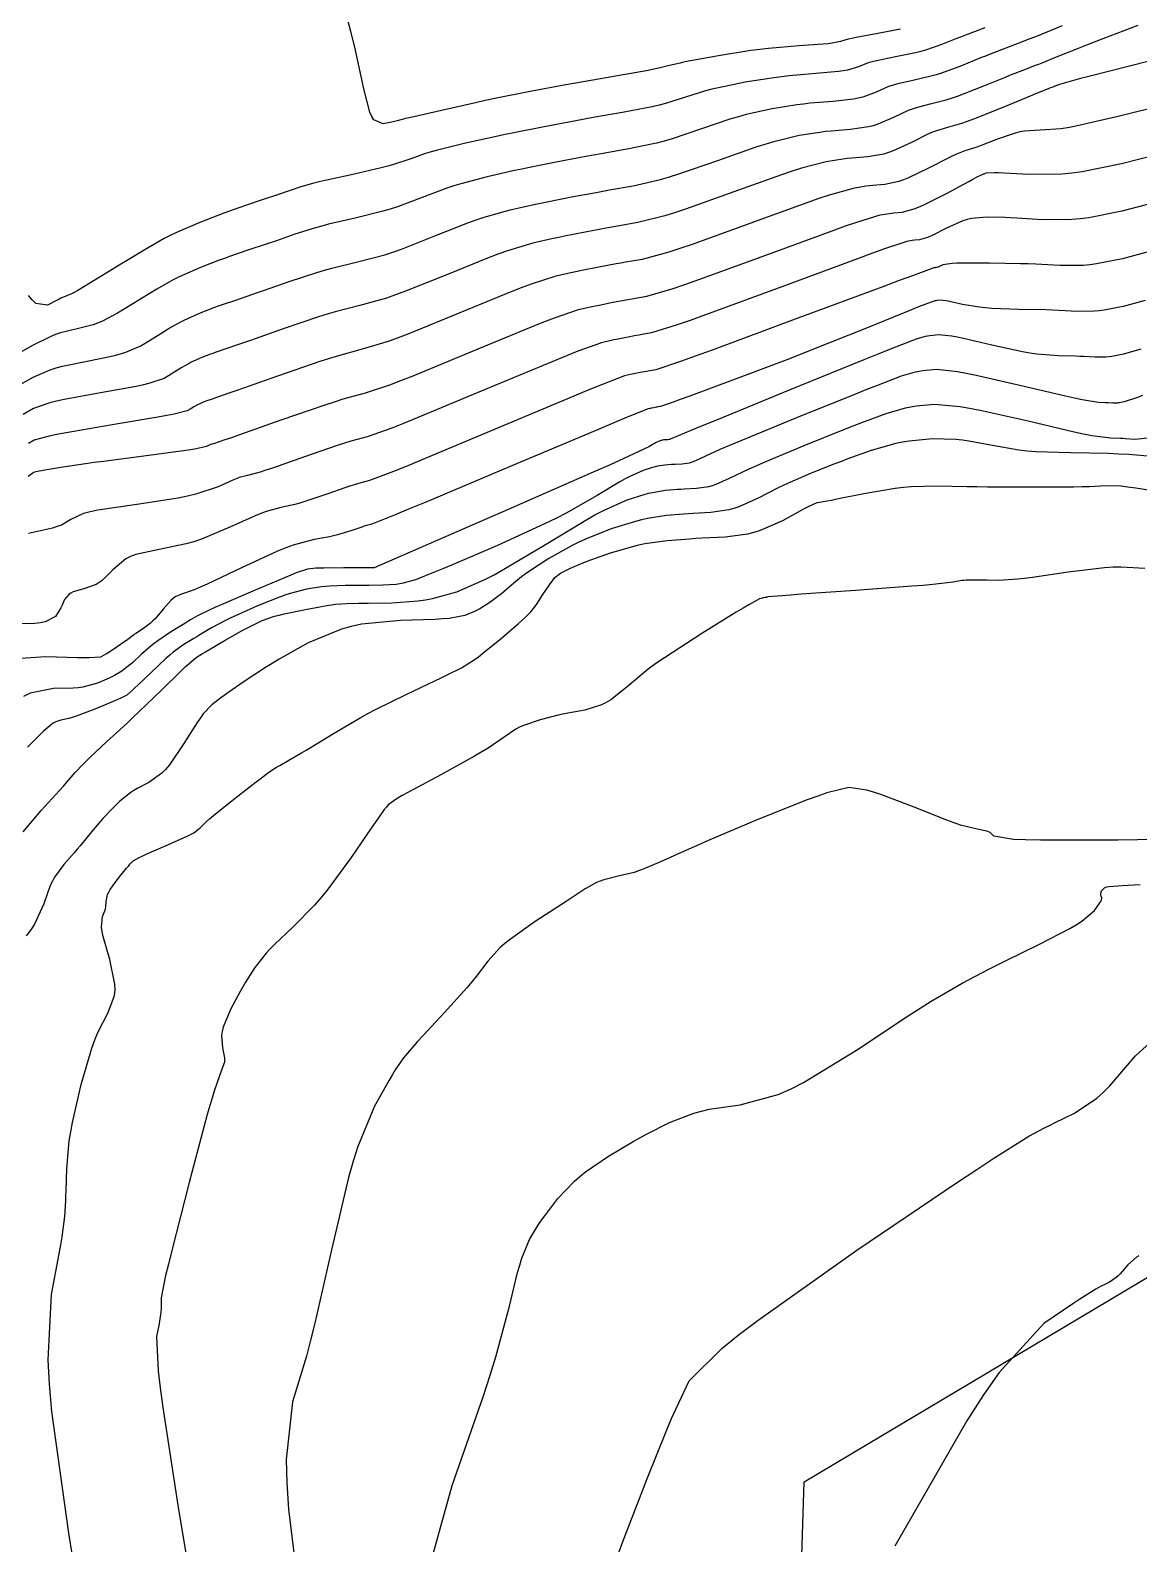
# Model space of a CAD drawing. Header units: metres. Extents: x 837117 to 838479, y 1189012 to 1191015.
# Drawn here: x 837692.5 to 837740.6, y 1190131.8 to 1190197.5 of the extents above; entities that cross this region are included whole.
import ezdxf

# ---------------------------------------------------------------- set-up
doc = ezdxf.new("R2010")
doc.units = ezdxf.units.M
doc.header["$LTSCALE"] = 0.3
for name, color, linetype in [('CORREDORVIA', 70, 'Continuous'), ('COTAS 10', 1, 'Continuous'), ('COTAS INT', 252, 'Continuous')]:
    doc.layers.add(name, color=color, linetype=linetype)

msp = doc.modelspace()

# ---------------------------------------------------------------- linework, layer by layer
at = {"layer": 'CORREDORVIA'}
msp.add_lwpolyline([(837910.676, 1191000.965), (838157.033, 1190996.193), (838237.174, 1190821.339), (838237.001, 1190602.875), (838240.031, 1190437.198), (838223.537, 1190366.272), (838212.196, 1190288.92), (838221.396, 1189997.878), (837954.545, 1189509.173), (837751.159, 1189231.384), (837593.191, 1189234.399), (837744.487, 1189686.609), (837750.277, 1189933.973), (837723.624, 1190051.525), (837726.092, 1190134.48), (837885.383, 1190229.429), (837983.184, 1190344.12), (837817.554, 1190502.187), (837798.033, 1190660.17), (837963.574, 1190795.982)], close=True, dxfattribs=at)
at = {"layer": 'COTAS 10'}
for points in [[(837691.965, 1190182.045), (837692.628, 1190182.42), (837693.374, 1190182.739), (837693.627, 1190182.817), (837693.898, 1190182.892), (837695.045, 1190183.127), (837696.167, 1190183.353), (837696.423, 1190183.422), (837696.656, 1190183.493), (837697.301, 1190183.775), (837697.79, 1190184.074), (837698.058, 1190184.238), (837698.539, 1190184.534), (837699.042, 1190184.817), (837699.19, 1190184.892), (837699.341, 1190184.965), (837699.92, 1190185.215), (837700.517, 1190185.445), (837700.68, 1190185.505), (837700.843, 1190185.563), (837701.422, 1190185.761), (837702.127, 1190185.999), (837702.368, 1190186.082), (837702.629, 1190186.173), (837703.738, 1190186.563), (837704.948, 1190186.962), (837705.273, 1190187.057), (837705.593, 1190187.147), (837706.713, 1190187.417), (837707.891, 1190187.728), (837708.248, 1190187.843), (837708.618, 1190187.971), (837710.068, 1190188.539), (837711.504, 1190189.109), (837711.865, 1190189.237), (837712.211, 1190189.354), (837713.33, 1190189.67), (837714.359, 1190189.899), (837714.647, 1190189.961), (837714.937, 1190190.022), (837715.999, 1190190.234), (837717.063, 1190190.433), (837717.354, 1190190.486), (837717.643, 1190190.538), (837718.678, 1190190.718), (837719.864, 1190190.992), (837720.249, 1190191.104), (837720.66, 1190191.231), (837722.346, 1190191.819), (837724.013, 1190192.404), (837724.41, 1190192.53), (837724.78, 1190192.64), (837725.883, 1190192.907), (837726.785, 1190193.048), (837727.028, 1190193.08), (837727.268, 1190193.107), (837728.109, 1190193.179), (837728.898, 1190193.287), (837729.105, 1190193.338), (837729.306, 1190193.398), (837729.991, 1190193.689), (837730.628, 1190193.992), (837730.8, 1190194.058), (837730.97, 1190194.118), (837731.565, 1190194.27), (837732.265, 1190194.448), (837732.501, 1190194.524), (837732.754, 1190194.611), (837733.821, 1190195.021), (837734.837, 1190195.435), (837735.059, 1190195.524), (837735.255, 1190195.603), (837735.751, 1190195.795), (837736.148, 1190195.947), (837736.283, 1190196), (837736.429, 1190196.058), (837737.046, 1190196.308), (837738.008, 1190196.69), (837738.371, 1190196.831), (837738.777, 1190196.989), (837740.593, 1190197.685)], [(837741.087, 1190187.861), (837739.918, 1190187.544), (837738.793, 1190187.324), (837738.495, 1190187.287), (837738.204, 1190187.261), (837737.204, 1190187.257), (837736.152, 1190187.313), (837735.828, 1190187.326), (837735.49, 1190187.337), (837734.151, 1190187.367), (837732.968, 1190187.367), (837732.729, 1190187.36), (837732.527, 1190187.349), (837732.117, 1190187.283), (837731.978, 1190187.213), (837731.948, 1190187.199), (837731.921, 1190187.188), (837731.853, 1190187.169), (837731.807, 1190187.165), (837731.794, 1190187.163), (837731.731, 1190187.154), (837730.796, 1190186.813), (837730.224, 1190186.602), (837729.516, 1190186.339), (837725.831, 1190184.968), (837722.105, 1190183.59), (837721.372, 1190183.323), (837720.768, 1190183.106), (837719.662, 1190182.737), (837719.398, 1190182.692), (837719.324, 1190182.678), (837719.25, 1190182.665), (837718.978, 1190182.614), (837718.707, 1190182.56), (837718.559, 1190182.528), (837718.297, 1190182.47), (837717.295, 1190182.086), (837716.755, 1190181.865), (837716.101, 1190181.595), (837712.794, 1190180.205), (837709.476, 1190178.814), (837708.816, 1190178.543), (837708.268, 1190178.322), (837707.225, 1190177.934), (837706.759, 1190177.804), (837706.574, 1190177.746), (837706.366, 1190177.678), (837705.416, 1190177.349), (837704.43, 1190177.021), (837704.201, 1190176.952), (837703.989, 1190176.894), (837703.381, 1190176.763), (837702.746, 1190176.59), (837702.517, 1190176.505), (837702.265, 1190176.404), (837701.167, 1190175.902), (837699.938, 1190175.386), (837699.604, 1190175.275), (837699.273, 1190175.178), (837698.101, 1190174.944), (837697.091, 1190174.721), (837696.861, 1190174.631), (837696.653, 1190174.529), (837696.084, 1190174.058), (837695.633, 1190173.596), (837695.5, 1190173.5), (837695.362, 1190173.416), (837694.835, 1190173.228), (837694.37, 1190173.096), (837694.273, 1190173.049), (837694.189, 1190172.996), (837693.998, 1190172.764), (837693.874, 1190172.491), (837693.832, 1190172.412), (837693.787, 1190172.332), (837693.594, 1190172.03), (837693.147, 1190171.792), (837692.941, 1190171.752), (837692.7, 1190171.723), (837691.529, 1190171.713)], [(837741.824, 1190178.908), (837740.195, 1190179.052), (837739.744, 1190179.079), (837739.294, 1190179.1), (837737.667, 1190179.131), (837736.159, 1190179.176), (837735.782, 1190179.206), (837735.424, 1190179.244), (837734.279, 1190179.446), (837733.254, 1190179.644), (837732.971, 1190179.679), (837732.69, 1190179.707), (837731.676, 1190179.736), (837730.653, 1190179.643), (837730.365, 1190179.593), (837730.076, 1190179.532), (837729.012, 1190179.227), (837727.958, 1190178.85), (837727.674, 1190178.744), (837727.394, 1190178.638), (837726.41, 1190178.249), (837725.471, 1190177.844), (837725.219, 1190177.727), (837724.97, 1190177.608), (837724.101, 1190177.162), (837723.27, 1190176.787), (837723.046, 1190176.713), (837722.825, 1190176.652), (837722.044, 1190176.539), (837721.285, 1190176.503), (837721.076, 1190176.491), (837720.867, 1190176.477), (837720.12, 1190176.417), (837719.299, 1190176.286), (837719.045, 1190176.227), (837718.778, 1190176.158), (837717.717, 1190175.828), (837716.61, 1190175.392), (837716.315, 1190175.256), (837716.026, 1190175.114), (837715.021, 1190174.545), (837714.18, 1190173.996), (837713.993, 1190173.866), (837713.827, 1190173.746), (837713.395, 1190173.392), (837713.068, 1190173.099), (837712.967, 1190173.018), (837712.863, 1190172.936), (837712.452, 1190172.638), (837712.019, 1190172.368), (837711.901, 1190172.304), (837711.784, 1190172.245), (837711.366, 1190172.07), (837710.687, 1190171.949), (837710.405, 1190171.924), (837710.082, 1190171.903), (837708.575, 1190171.858), (837706.882, 1190171.695), (837706.441, 1190171.601), (837706.013, 1190171.485), (837704.57, 1190170.886), (837703.315, 1190170.18), (837703.005, 1190169.996), (837702.712, 1190169.818), (837701.792, 1190169.217), (837701.08, 1190168.715), (837700.92, 1190168.6), (837700.774, 1190168.495), (837700.38, 1190168.2), (837700.017, 1190167.802), (837699.892, 1190167.633), (837699.755, 1190167.437), (837699.172, 1190166.515), (837698.542, 1190165.594), (837698.376, 1190165.399), (837698.214, 1190165.229), (837697.658, 1190164.834), (837697.141, 1190164.571), (837697.003, 1190164.484), (837696.866, 1190164.392), (837696.393, 1190164.012), (837695.926, 1190163.555), (837695.794, 1190163.414), (837695.66, 1190163.266), (837695.167, 1190162.682), (837694.677, 1190162.087), (837694.546, 1190161.932), (837694.416, 1190161.782), (837693.963, 1190161.277), (837693.562, 1190160.726), (837693.464, 1190160.546), (837693.373, 1190160.355), (837693.094, 1190159.566), (837692.692, 1190158.685), (837692.523, 1190158.435), (837692.33, 1190158.182)], [(837717.896, 1190130.987), (837718.219, 1190131.85), (837719.272, 1190134.595), (837720.14, 1190136.742), (837720.347, 1190137.228), (837720.539, 1190137.668), (837721.113, 1190138.864), (837722.521, 1190140.274), (837723.239, 1190140.849), (837724.099, 1190141.504), (837728.391, 1190144.533), (837732.711, 1190147.453), (837733.589, 1190148.039), (837734.329, 1190148.528), (837735.852, 1190149.489), (837736.535, 1190149.842), (837736.744, 1190149.948), (837736.963, 1190150.057), (837737.827, 1190150.48), (837738.797, 1190151.132), (837739.081, 1190151.385), (837739.373, 1190151.67), (837740.486, 1190152.963), (837741.729, 1190154.093)]]:
    msp.add_lwpolyline(points, dxfattribs=at)
at = {"layer": 'COTAS INT'}
for points in [[(837730.276, 1190197.512), (837729.304, 1190197.326), (837728.363, 1190197.149), (837728.172, 1190197.109), (837728.011, 1190197.073), (837727.681, 1190196.976), (837727.32, 1190196.902), (837727.141, 1190196.882), (837726.926, 1190196.861), (837725.863, 1190196.785), (837724.544, 1190196.673), (837724.168, 1190196.63), (837723.788, 1190196.581), (837722.374, 1190196.359), (837721.17, 1190196.137), (837720.922, 1190196.088), (837720.711, 1190196.044), (837720.255, 1190195.929), (837719.792, 1190195.815), (837719.576, 1190195.772), (837719.322, 1190195.724), (837718.087, 1190195.507), (837716.591, 1190195.247), (837716.172, 1190195.171), (837715.75, 1190195.095), (837714.212, 1190194.806), (837712.675, 1190194.499), (837712.256, 1190194.411), (837711.838, 1190194.322), (837710.351, 1190193.99), (837709.161, 1190193.714), (837708.931, 1190193.661), (837708.745, 1190193.617), (837708.433, 1190193.54), (837708.32, 1190193.511), (837708.26, 1190193.498), (837708.188, 1190193.482), (837707.821, 1190193.403), (837707.419, 1190193.58), (837707.325, 1190193.725), (837707.238, 1190193.911), (837706.985, 1190194.93), (837706.595, 1190196.734), (837706.422, 1190197.415), (837706.221, 1190198.174)], [(837737.301, 1190197.654), (837736.134, 1190197.182), (837735.858, 1190197.072), (837735.602, 1190196.971), (837734.849, 1190196.683), (837734.177, 1190196.428), (837733.972, 1190196.348), (837733.759, 1190196.264), (837732.924, 1190195.927), (837732.06, 1190195.608), (837731.829, 1190195.535), (837731.602, 1190195.469), (837730.811, 1190195.288), (837730.101, 1190195.128), (837729.924, 1190195.075), (837729.756, 1190195.019), (837729.221, 1190194.785), (837728.644, 1190194.566), (837728.45, 1190194.519), (837728.241, 1190194.478), (837727.361, 1190194.381), (837726.36, 1190194.296), (837726.075, 1190194.263), (837725.786, 1190194.226), (837724.713, 1190194.058), (837723.577, 1190193.806), (837723.248, 1190193.716), (837722.912, 1190193.617), (837721.649, 1190193.189), (837720.37, 1190192.759), (837720.025, 1190192.66), (837719.683, 1190192.569), (837718.481, 1190192.314), (837717.293, 1190192.108), (837716.96, 1190192.048), (837716.625, 1190191.987), (837715.403, 1190191.758), (837714.183, 1190191.514), (837713.85, 1190191.444), (837713.518, 1190191.374), (837712.337, 1190191.11), (837711.194, 1190190.807), (837710.887, 1190190.712), (837710.584, 1190190.611), (837709.523, 1190190.206), (837708.447, 1190189.803), (837708.134, 1190189.703), (837707.815, 1190189.609), (837706.61, 1190189.313), (837705.451, 1190189.047), (837705.16, 1190188.972), (837704.883, 1190188.896), (837703.991, 1190188.615), (837703.189, 1190188.334), (837702.747, 1190188.184), (837701.955, 1190187.919), (837701.158, 1190187.647), (837700.935, 1190187.566), (837700.71, 1190187.484), (837699.889, 1190187.169), (837699.094, 1190186.825), (837698.886, 1190186.724), (837698.683, 1190186.622), (837697.992, 1190186.232), (837697.331, 1190185.826), (837697.147, 1190185.713), (837696.962, 1190185.6), (837696.29, 1190185.189), (837695.61, 1190184.835), (837695.42, 1190184.758), (837695.23, 1190184.69), (837694.536, 1190184.517), (837693.815, 1190184.337), (837693.607, 1190184.263), (837693.396, 1190184.179), (837692.605, 1190183.79), (837691.731, 1190183.296)], [(837733.948, 1190197.572), (837733.098, 1190197.254), (837732.885, 1190197.172), (837732.682, 1190197.094), (837732.028, 1190196.833), (837731.366, 1190196.605), (837731.158, 1190196.547), (837730.939, 1190196.491), (837730.058, 1190196.307), (837729.232, 1190196.139), (837729.048, 1190196.092), (837728.884, 1190196.046), (837728.451, 1190195.88), (837727.982, 1190195.734), (837727.795, 1190195.7), (837727.584, 1190195.67), (837726.612, 1190195.583), (837725.452, 1190195.484), (837725.121, 1190195.446), (837724.787, 1190195.403), (837723.543, 1190195.208), (837722.374, 1190194.971), (837722.085, 1190194.902), (837721.812, 1190194.83), (837720.952, 1190194.559), (837720.081, 1190194.287), (837719.8, 1190194.216), (837719.503, 1190194.147), (837718.284, 1190193.91), (837716.942, 1190193.677), (837716.566, 1190193.61), (837716.188, 1190193.541), (837714.808, 1190193.282), (837713.429, 1190193.007), (837713.053, 1190192.928), (837712.678, 1190192.848), (837711.344, 1190192.55), (837710.178, 1190192.261), (837709.909, 1190192.186), (837709.665, 1190192.114), (837708.978, 1190191.873), (837708.275, 1190191.634), (837708.02, 1190191.563), (837707.739, 1190191.49), (837706.508, 1190191.21), (837705.308, 1190190.947), (837705.047, 1190190.886), (837704.817, 1190190.83), (837704.244, 1190190.666), (837703.749, 1190190.496), (837703.568, 1190190.435), (837703.368, 1190190.368), (837702.488, 1190190.077), (837701.474, 1190189.73), (837701.19, 1190189.628), (837700.904, 1190189.523), (837699.859, 1190189.122), (837698.847, 1190188.685), (837698.582, 1190188.557), (837698.324, 1190188.426), (837697.445, 1190187.93), (837696.604, 1190187.413), (837696.37, 1190187.269), (837696.135, 1190187.125), (837695.279, 1190186.603), (837694.564, 1190186.177), (837694.417, 1190186.094), (837694.293, 1190186.027), (837694.027, 1190185.908), (837693.835, 1190185.839), (837693.756, 1190185.802), (837693.667, 1190185.758), (837693.254, 1190185.536), (837692.741, 1190185.616), (837692.588, 1190185.762), (837692.432, 1190185.961)], [(837741.982, 1190196.352), (837740.217, 1190195.908), (837738.451, 1190195.463), (837738.093, 1190195.37), (837737.793, 1190195.291), (837737.185, 1190195.115), (837736.981, 1190195.037), (837736.896, 1190195.003), (837736.791, 1190194.962), (837736.725, 1190194.935), (837736.709, 1190194.929), (837736.694, 1190194.923), (837736.652, 1190194.907), (837736.334, 1190194.777), (837736.146, 1190194.701), (837735.914, 1190194.606), (837734.717, 1190194.115), (837733.449, 1190193.614), (837733.172, 1190193.512), (837732.929, 1190193.426), (837732.319, 1190193.251), (837731.838, 1190193.107), (837731.676, 1190193.041), (837731.5, 1190192.965), (837730.761, 1190192.594), (837729.968, 1190192.229), (837729.76, 1190192.157), (837729.556, 1190192.096), (837728.858, 1190191.977), (837728.175, 1190191.919), (837727.981, 1190191.896), (837727.784, 1190191.871), (837727.052, 1190191.756), (837725.983, 1190191.475), (837725.573, 1190191.345), (837725.114, 1190191.191), (837723.043, 1190190.448), (837720.949, 1190189.703), (837720.474, 1190189.548), (837720.045, 1190189.415), (837718.875, 1190189.122), (837717.994, 1190188.969), (837717.748, 1190188.925), (837717.5, 1190188.88), (837716.595, 1190188.71), (837715.691, 1190188.529), (837715.444, 1190188.478), (837715.199, 1190188.425), (837714.324, 1190188.23), (837713.228, 1190187.9), (837712.843, 1190187.763), (837712.423, 1190187.606), (837710.613, 1190186.873), (837708.79, 1190186.14), (837708.361, 1190185.983), (837707.966, 1190185.847), (837706.815, 1190185.52), (837705.736, 1190185.246), (837705.386, 1190185.143), (837705.014, 1190185.028), (837703.485, 1190184.512), (837702.069, 1190184.012), (837701.768, 1190183.906), (837701.506, 1190183.815), (837700.527, 1190183.48), (837700.425, 1190183.443), (837700.323, 1190183.405), (837699.95, 1190183.262), (837699.588, 1190183.106), (837699.493, 1190183.06), (837699.401, 1190183.013), (837699.086, 1190182.836), (837698.786, 1190182.651), (837698.702, 1190182.6), (837698.618, 1190182.548), (837698.312, 1190182.361), (837697.702, 1190182.151), (837697.426, 1190182.085), (837697.104, 1190182.016), (837695.554, 1190181.736), (837693.982, 1190181.447), (837693.646, 1190181.372), (837693.352, 1190181.298), (837692.651, 1190181.049), (837692.199, 1190180.794)], [(837741.65, 1190194.203), (837739.851, 1190193.745), (837738.02, 1190193.328), (837737.617, 1190193.253), (837737.258, 1190193.194), (837736.338, 1190193.125), (837735.666, 1190193.09), (837735.464, 1190193.053), (837735.254, 1190193.004), (837734.441, 1190192.729), (837733.709, 1190192.439), (837733.551, 1190192.38), (837733.412, 1190192.331), (837733.073, 1190192.232), (837732.707, 1190192.096), (837732.552, 1190192.024), (837732.373, 1190191.937), (837731.531, 1190191.499), (837730.63, 1190191.061), (837730.414, 1190190.975), (837730.213, 1190190.904), (837729.607, 1190190.775), (837729.083, 1190190.73), (837728.934, 1190190.713), (837728.783, 1190190.694), (837728.222, 1190190.606), (837727.186, 1190190.309), (837726.736, 1190190.159), (837726.214, 1190189.978), (837723.74, 1190189.078), (837721.238, 1190188.175), (837720.698, 1190187.992), (837720.225, 1190187.838), (837719.072, 1190187.526), (837718.345, 1190187.4), (837718.142, 1190187.363), (837717.938, 1190187.326), (837717.191, 1190187.186), (837716.445, 1190187.037), (837716.241, 1190186.994), (837716.039, 1190186.951), (837715.317, 1190186.79), (837714.245, 1190186.447), (837713.821, 1190186.289), (837713.343, 1190186.103), (837711.158, 1190185.206), (837708.961, 1190184.309), (837708.475, 1190184.123), (837708.042, 1190183.965), (837706.918, 1190183.623), (837705.879, 1190183.346), (837705.5, 1190183.228), (837705.08, 1190183.094), (837703.232, 1190182.46), (837701.509, 1190181.85), (837701.168, 1190181.73), (837700.885, 1190181.63), (837700.357, 1190181.446), (837700.211, 1190181.396), (837700.171, 1190181.381), (837700.13, 1190181.366), (837699.98, 1190181.309), (837699.835, 1190181.246), (837699.797, 1190181.228), (837699.76, 1190181.209), (837699.633, 1190181.138), (837699.513, 1190181.064), (837699.445, 1190181.022), (837699.323, 1190180.947), (837698.748, 1190180.809), (837698.429, 1190180.749), (837698.041, 1190180.679), (837696.063, 1190180.346), (837694.065, 1190180.002), (837693.665, 1190179.926), (837693.33, 1190179.858), (837692.674, 1190179.679), (837692.432, 1190179.542)], [(837692.411, 1190178.112), (837692.61, 1190178.259), (837692.647, 1190178.281), (837692.657, 1190178.286), (837692.666, 1190178.291), (837692.697, 1190178.309), (837692.888, 1190178.349), (837692.998, 1190178.369), (837693.134, 1190178.392), (837693.831, 1190178.508), (837694.906, 1190178.668), (837695.28, 1190178.72), (837695.688, 1190178.775), (837697.434, 1190178.998), (837699.047, 1190179.211), (837699.37, 1190179.259), (837699.639, 1190179.303), (837700.165, 1190179.42), (837700.321, 1190179.491), (837700.356, 1190179.505), (837700.389, 1190179.517), (837700.479, 1190179.542), (837700.968, 1190179.703), (837701.252, 1190179.801), (837701.601, 1190179.923), (837703.396, 1190180.557), (837705.3, 1190181.214), (837705.717, 1190181.351), (837706.086, 1190181.468), (837707.02, 1190181.727), (837708.117, 1190182.084), (837708.589, 1190182.263), (837709.133, 1190182.477), (837711.703, 1190183.539), (837714.262, 1190184.6), (837714.799, 1190184.814), (837715.261, 1190184.993), (837716.31, 1190185.35), (837716.879, 1190185.477), (837717.039, 1190185.511), (837717.199, 1190185.544), (837717.787, 1190185.662), (837718.375, 1190185.772), (837718.536, 1190185.802), (837718.696, 1190185.83), (837719.269, 1190185.93), (837720.406, 1190186.261), (837720.923, 1190186.435), (837721.527, 1190186.646), (837724.437, 1190187.708), (837727.315, 1190188.765), (837727.898, 1190188.973), (837728.389, 1190189.144), (837729.392, 1190189.455), (837729.782, 1190189.516), (837729.887, 1190189.53), (837729.991, 1190189.542), (837730.356, 1190189.573), (837730.87, 1190189.713), (837731.069, 1190189.794), (837731.292, 1190189.893), (837732.301, 1190190.403), (837733.245, 1190190.91), (837733.428, 1190191.007), (837733.576, 1190191.086), (837733.827, 1190191.213), (837733.871, 1190191.226), (837733.889, 1190191.232), (837733.91, 1190191.24), (837734.005, 1190191.278), (837734.358, 1190191.297), (837734.54, 1190191.293), (837734.76, 1190191.285), (837735.859, 1190191.221), (837737.289, 1190191.236), (837737.717, 1190191.277), (837738.16, 1190191.335), (837739.873, 1190191.678), (837741.463, 1190192.089)], [(837741.275, 1190189.975), (837739.896, 1190189.611), (837738.462, 1190189.33), (837738.083, 1190189.284), (837737.712, 1190189.251), (837736.438, 1190189.245), (837735.326, 1190189.314), (837735.057, 1190189.327), (837734.805, 1190189.339), (837734.037, 1190189.363), (837733.367, 1190189.295), (837733.178, 1190189.249), (837732.986, 1190189.191), (837732.279, 1190188.881), (837731.661, 1190188.567), (837731.526, 1190188.506), (837731.406, 1190188.456), (837731.104, 1190188.371), (837730.899, 1190188.353), (837730.781, 1190188.339), (837730.561, 1190188.304), (837729.592, 1190187.979), (837729.061, 1190187.787), (837728.416, 1190187.552), (837725.134, 1190186.338), (837721.816, 1190185.118), (837721.147, 1190184.879), (837720.587, 1190184.684), (837719.465, 1190184.334), (837719.047, 1190184.261), (837718.93, 1190184.24), (837718.812, 1190184.218), (837718.382, 1190184.138), (837717.953, 1190184.052), (837717.836, 1190184.027), (837717.719, 1190184.003), (837717.303, 1190183.91), (837716.278, 1190183.54), (837715.777, 1190183.34), (837715.182, 1190183.098), (837712.249, 1190181.872), (837709.304, 1190180.646), (837708.702, 1190180.403), (837708.193, 1190180.203), (837707.123, 1190179.83), (837706.422, 1190179.636), (837706.146, 1190179.548), (837705.833, 1190179.446), (837704.406, 1190178.953), (837703.016, 1190178.472), (837702.726, 1190178.377), (837702.479, 1190178.298), (837701.93, 1190178.152), (837701.567, 1190178.054), (837701.437, 1190178.005), (837701.293, 1190177.947), (837700.666, 1190177.661), (837699.691, 1190177.332), (837699.328, 1190177.248), (837698.925, 1190177.166), (837697.134, 1190176.892), (837695.443, 1190176.637), (837695.104, 1190176.567), (837694.82, 1190176.496), (837694.26, 1190176.243), (837693.86, 1190175.995), (837693.678, 1190175.928), (837693.464, 1190175.863), (837692.433, 1190175.634)], [(837740.899, 1190185.747), (837739.941, 1190185.477), (837739.123, 1190185.317), (837738.907, 1190185.291), (837738.696, 1190185.272), (837737.97, 1190185.269), (837737.154, 1190185.31), (837736.886, 1190185.32), (837736.599, 1190185.329), (837735.413, 1190185.354), (837734.245, 1190185.399), (837733.97, 1190185.42), (837733.716, 1190185.445), (837732.975, 1190185.568), (837732.46, 1190185.686), (837732.349, 1190185.708), (837732.251, 1190185.726), (837732.011, 1190185.752), (837731.856, 1190185.738), (837731.813, 1190185.731), (837731.769, 1190185.721), (837731.609, 1190185.675), (837731.069, 1190185.463), (837730.785, 1190185.349), (837730.444, 1190185.211), (837728.729, 1190184.513), (837726.581, 1190183.653), (837725.967, 1190183.413), (837725.345, 1190183.171), (837723.027, 1190182.293), (837721.098, 1190181.579), (837720.721, 1190181.441), (837720.411, 1190181.329), (837719.859, 1190181.141), (837719.749, 1190181.122), (837719.718, 1190181.117), (837719.687, 1190181.111), (837719.574, 1190181.09), (837719.461, 1190181.067), (837719.43, 1190181.061), (837719.399, 1190181.054), (837719.29, 1190181.03), (837718.311, 1190180.632), (837717.733, 1190180.391), (837717.021, 1190180.092), (837713.339, 1190178.538), (837709.647, 1190176.983), (837708.93, 1190176.683), (837708.344, 1190176.44), (837707.328, 1190176.037), (837707.095, 1190175.973), (837707.003, 1190175.943), (837706.899, 1190175.909), (837706.425, 1190175.746), (837705.845, 1190175.57), (837705.675, 1190175.528), (837705.5, 1190175.489), (837704.832, 1190175.374), (837703.924, 1190175.127), (837703.597, 1190175.005), (837703.238, 1190174.86), (837701.668, 1190174.144), (837700.184, 1190173.44), (837699.88, 1190173.303), (837699.621, 1190173.191), (837699.069, 1190172.996), (837698.795, 1190172.878), (837698.711, 1190172.815), (837698.624, 1190172.739), (837698.281, 1190172.354), (837697.921, 1190171.934), (837697.822, 1190171.836), (837697.725, 1190171.745), (837697.379, 1190171.482), (837697.092, 1190171.3), (837697.032, 1190171.26), (837696.981, 1190171.225), (837696.865, 1190171.136), (837696.738, 1190171.034), (837696.679, 1190170.991), (837696.61, 1190170.941), (837696.275, 1190170.708), (837695.919, 1190170.474), (837695.837, 1190170.423), (837695.762, 1190170.379), (837695.548, 1190170.271), (837695.082, 1190170.231), (837694.848, 1190170.23), (837694.568, 1190170.234), (837693.179, 1190170.281), (837691.647, 1190170.177)], [(837740.711, 1190183.633), (837739.963, 1190183.41), (837739.454, 1190183.311), (837739.32, 1190183.294), (837739.188, 1190183.283), (837738.736, 1190183.281), (837738.228, 1190183.307), (837738.061, 1190183.313), (837737.883, 1190183.318), (837737.144, 1190183.334), (837736.206, 1190183.413), (837735.901, 1190183.459), (837735.578, 1190183.515), (837734.25, 1190183.804), (837733.01, 1190184.089), (837732.742, 1190184.143), (837732.506, 1190184.186), (837731.927, 1190184.248), (837731.556, 1190184.214), (837731.451, 1190184.196), (837731.346, 1190184.174), (837730.96, 1190184.063), (837729.878, 1190183.641), (837729.334, 1190183.423), (837728.684, 1190183.161), (837725.455, 1190181.847), (837722.288, 1190180.553), (837721.678, 1190180.303), (837721.182, 1190180.099), (837720.356, 1190179.754), (837720.284, 1190179.721), (837720.264, 1190179.715), (837720.245, 1190179.71), (837720.177, 1190179.7), (837720.111, 1190179.697), (837720.093, 1190179.696), (837720.075, 1190179.694), (837720.01, 1190179.689), (837719.939, 1190179.678), (837719.917, 1190179.673), (837719.894, 1190179.667), (837719.802, 1190179.638), (837719.674, 1190179.58), (837719.628, 1190179.556), (837719.578, 1190179.528), (837719.36, 1190179.396), (837718.271, 1190178.883), (837717.672, 1190178.615), (837716.945, 1190178.293), (837713.243, 1190176.673), (837708.33, 1190174.535), (837707.439, 1190174.147), (837707.436, 1190174.147), (837707.435, 1190174.146), (837707.228, 1190174.146), (837706.115, 1190174.143), (837705.247, 1190174.134), (837705.064, 1190174.129), (837704.906, 1190174.122), (837704.54, 1190174.09), (837704.051, 1190173.92), (837703.816, 1190173.827), (837703.537, 1190173.713), (837702.167, 1190173.136), (837700.794, 1190172.542), (837700.513, 1190172.417), (837700.275, 1190172.31), (837699.771, 1190172.066), (837699.462, 1190171.88), (837699.346, 1190171.81), (837699.217, 1190171.731), (837698.642, 1190171.375), (837698.036, 1190170.972), (837697.888, 1190170.863), (837697.748, 1190170.755), (837697.313, 1190170.376), (837696.956, 1190170.04), (837696.864, 1190169.96), (837696.776, 1190169.886), (837696.487, 1190169.665), (837696.161, 1190169.474), (837696.05, 1190169.418), (837695.931, 1190169.36), (837695.424, 1190169.143), (837694.787, 1190168.97), (837694.585, 1190168.941), (837694.372, 1190168.919), (837693.509, 1190168.909), (837692.506, 1190168.706), (837692.204, 1190168.564)], [(837740.789, 1190181.612), (837740.523, 1190181.52), (837739.985, 1190181.343), (837739.785, 1190181.304), (837739.732, 1190181.298), (837739.68, 1190181.293), (837739.502, 1190181.292), (837739.302, 1190181.303), (837739.236, 1190181.305), (837739.166, 1190181.307), (837738.875, 1190181.313), (837738.166, 1190181.428), (837737.833, 1190181.498), (837737.44, 1190181.586), (837735.526, 1190182.041), (837733.56, 1190182.493), (837733.135, 1190182.577), (837732.761, 1190182.645), (837731.843, 1190182.744), (837731.255, 1190182.69), (837731.089, 1190182.662), (837730.922, 1190182.627), (837730.311, 1190182.451), (837729.238, 1190182.044), (837728.781, 1190181.863), (837728.254, 1190181.653), (837725.773, 1190180.648), (837723.349, 1190179.65), (837722.858, 1190179.444), (837722.445, 1190179.269), (837721.604, 1190178.89), (837721.279, 1190178.743), (837721.192, 1190178.714), (837721.105, 1190178.69), (837720.8, 1190178.646), (837720.502, 1190178.632), (837720.421, 1190178.627), (837720.339, 1190178.622), (837720.047, 1190178.598), (837719.726, 1190178.547), (837719.626, 1190178.524), (837719.522, 1190178.497), (837719.107, 1190178.368), (837718.53, 1190178.107), (837718.324, 1190177.997), (837718.097, 1190177.87), (837717.112, 1190177.275), (837715.77, 1190176.517), (837715.318, 1190176.287), (837714.832, 1190176.049), (837712.786, 1190175.116), (837710.859, 1190174.286), (837710.447, 1190174.112), (837710.087, 1190173.962), (837709.228, 1190173.623), (837708.698, 1190173.477), (837708.545, 1190173.448), (837708.391, 1190173.424), (837707.813, 1190173.383), (837707.202, 1190173.377), (837707.026, 1190173.376), (837706.847, 1190173.375), (837706.18, 1190173.372), (837705.505, 1190173.347), (837705.321, 1190173.332), (837705.14, 1190173.313), (837704.497, 1190173.215), (837703.786, 1190173.031), (837703.562, 1190172.958), (837703.325, 1190172.875), (837702.371, 1190172.496), (837701.436, 1190172.079), (837701.212, 1190171.973), (837701.002, 1190171.87), (837700.371, 1190171.533), (837699.862, 1190171.232), (837699.73, 1190171.153), (837699.602, 1190171.076), (837699.171, 1190170.812), (837698.709, 1190170.476), (837698.56, 1190170.352), (837698.403, 1190170.216), (837697.762, 1190169.615), (837697.173, 1190169.046), (837697.05, 1190168.929), (837696.943, 1190168.831), (837696.698, 1190168.623), (837696.403, 1190168.474), (837696.264, 1190168.412), (837696.1, 1190168.342), (837695.301, 1190168.016), (837694.492, 1190167.709), (837694.322, 1190167.651), (837694.175, 1190167.605), (837693.839, 1190167.536), (837693.611, 1190167.467), (837693.532, 1190167.421), (837693.446, 1190167.363), (837693.08, 1190167.054), (837692.566, 1190166.544), (837692.386, 1190166.36)], [(837692.192, 1190162.694), (837692.978, 1190163.615), (837693.778, 1190164.486), (837693.949, 1190164.675), (837694.098, 1190164.841), (837694.456, 1190165.257), (837694.797, 1190165.624), (837694.935, 1190165.761), (837695.093, 1190165.913), (837695.821, 1190166.59), (837696.706, 1190167.409), (837696.963, 1190167.651), (837697.224, 1190167.9), (837698.21, 1190168.855), (837699.058, 1190169.677), (837699.232, 1190169.842), (837699.381, 1190169.979), (837699.7, 1190170.249), (837699.986, 1190170.421), (837700.113, 1190170.496), (837700.261, 1190170.583), (837700.97, 1190170.999), (837701.73, 1190171.431), (837701.91, 1190171.529), (837702.078, 1190171.617), (837702.575, 1190171.856), (837703.114, 1190172.038), (837703.308, 1190172.09), (837703.521, 1190172.143), (837704.454, 1190172.341), (837705.373, 1190172.504), (837705.578, 1190172.535), (837705.762, 1190172.561), (837706.245, 1190172.601), (837706.752, 1190172.605), (837706.951, 1190172.606), (837707.175, 1190172.609), (837708.194, 1190172.62), (837709.347, 1190172.703), (837709.655, 1190172.749), (837709.959, 1190172.806), (837711.018, 1190173.099), (837712.233, 1190173.634), (837712.636, 1190173.843), (837713.067, 1190174.08), (837714.865, 1190175.154), (837716.617, 1190176.212), (837717.019, 1190176.438), (837717.386, 1190176.634), (837718.412, 1190177.098), (837719.15, 1190177.328), (837719.336, 1190177.375), (837719.513, 1190177.416), (837720.084, 1190177.508), (837720.603, 1190177.549), (837720.748, 1190177.559), (837720.894, 1190177.568), (837721.422, 1190177.593), (837721.965, 1190177.671), (837722.119, 1190177.713), (837722.275, 1190177.765), (837722.853, 1190178.026), (837723.707, 1190178.438), (837724.038, 1190178.585), (837724.41, 1190178.747), (837726.092, 1190179.449), (837727.824, 1190180.146), (837728.228, 1190180.304), (837728.598, 1190180.447), (837729.661, 1190180.839), (837730.499, 1190181.08), (837730.727, 1190181.127), (837730.954, 1190181.167), (837731.76, 1190181.24), (837732.866, 1190181.141), (837733.282, 1190181.072), (837733.745, 1190180.985), (837735.816, 1190180.519), (837737.814, 1190180.049), (837738.231, 1190179.96), (837738.59, 1190179.888), (837739.395, 1190179.775), (837739.817, 1190179.767), (837739.934, 1190179.761), (837740.051, 1190179.754), (837740.473, 1190179.717), (837741.142, 1190179.799)], [(837695.016, 1190127.048), (837694.178, 1190132.267), (837693.448, 1190137.538), (837693.344, 1190138.721), (837693.284, 1190139.783), (837693.422, 1190142.617), (837693.765, 1190144.381), (837693.834, 1190144.769), (837693.892, 1190145.113), (837694.006, 1190145.992), (837694.042, 1190146.675), (837694.051, 1190146.896), (837694.06, 1190147.129), (837694.087, 1190148.087), (837694.197, 1190149.282), (837694.259, 1190149.665), (837694.334, 1190150.071), (837694.716, 1190151.727), (837695.181, 1190153.303), (837695.308, 1190153.658), (837695.434, 1190153.979), (837695.884, 1190154.843), (837696.165, 1190155.584), (837696.185, 1190155.827), (837696.18, 1190156.085), (837695.953, 1190157.153), (837695.667, 1190158.152), (837695.625, 1190158.366), (837695.598, 1190158.554), (837695.638, 1190159.01), (837695.75, 1190159.283), (837695.77, 1190159.355), (837695.784, 1190159.426), (837695.796, 1190159.672), (837695.864, 1190159.968), (837695.915, 1190160.071), (837695.979, 1190160.184), (837696.326, 1190160.667), (837696.689, 1190161.115), (837696.764, 1190161.205), (837696.828, 1190161.281), (837696.966, 1190161.435), (837697.226, 1190161.571), (837697.367, 1190161.636), (837697.539, 1190161.713), (837698.407, 1190162.088), (837699.28, 1190162.482), (837699.455, 1190162.57), (837699.6, 1190162.65), (837699.883, 1190162.863), (837700.152, 1190163.139), (837700.289, 1190163.259), (837700.454, 1190163.398), (837701.273, 1190164.054), (837702.123, 1190164.715), (837702.307, 1190164.857), (837702.468, 1190164.98), (837702.866, 1190165.274), (837703.152, 1190165.461), (837703.243, 1190165.516), (837703.339, 1190165.573), (837703.729, 1190165.792), (837704.283, 1190166.111), (837704.484, 1190166.231), (837704.704, 1190166.364), (837705.668, 1190166.96), (837706.823, 1190167.638), (837707.164, 1190167.824), (837707.513, 1190168.008), (837708.85, 1190168.665), (837710.064, 1190169.236), (837710.336, 1190169.366), (837710.58, 1190169.484), (837711.229, 1190169.81), (837711.779, 1190170.156), (837711.96, 1190170.287), (837712.153, 1190170.434), (837712.956, 1190171.09), (837713.692, 1190171.725), (837713.842, 1190171.858), (837713.97, 1190171.973), (837714.241, 1190172.234), (837714.395, 1190172.434), (837714.449, 1190172.51), (837714.507, 1190172.596), (837714.761, 1190172.979), (837715.014, 1190173.363), (837715.073, 1190173.448), (837715.127, 1190173.523), (837715.281, 1190173.721), (837715.458, 1190173.868), (837715.527, 1190173.911), (837715.604, 1190173.957), (837715.952, 1190174.132), (837716.465, 1190174.345), (837716.645, 1190174.414), (837716.842, 1190174.488), (837717.693, 1190174.79), (837718.655, 1190175.074), (837718.922, 1190175.136), (837719.189, 1190175.191), (837720.157, 1190175.326), (837721.131, 1190175.404), (837721.403, 1190175.423), (837721.676, 1190175.439), (837722.667, 1190175.486), (837723.656, 1190175.617), (837723.928, 1190175.687), (837724.198, 1190175.772), (837725.166, 1190176.198), (837725.96, 1190176.626), (837726.12, 1190176.712), (837726.255, 1190176.783), (837726.53, 1190176.921), (837726.631, 1190176.958), (837726.681, 1190176.972), (837726.759, 1190176.984), (837727.098, 1190177.047), (837727.287, 1190177.084), (837727.516, 1190177.13), (837728.687, 1190177.37), (837730.052, 1190177.602), (837730.404, 1190177.643), (837730.745, 1190177.674), (837731.883, 1190177.703), (837733.162, 1190177.673), (837733.591, 1190177.667), (837734.052, 1190177.662), (837735.991, 1190177.652), (837737.79, 1190177.66), (837738.164, 1190177.666), (837738.484, 1190177.674), (837739.191, 1190177.718), (837739.858, 1190177.695), (837740.153, 1190177.661), (837740.496, 1190177.615), (837742.134, 1190177.351)], [(837740.883, 1190174.113), (837739.865, 1190174.176), (837739.519, 1190174.165), (837739.143, 1190174.141), (837737.553, 1190173.949), (837736.012, 1190173.728), (837735.668, 1190173.686), (837735.36, 1190173.652), (837734.545, 1190173.599), (837734.021, 1190173.602), (837733.897, 1190173.604), (837733.781, 1190173.605), (837733.436, 1190173.613), (837733.128, 1190173.605), (837733.036, 1190173.597), (837732.941, 1190173.586), (837732.572, 1190173.523), (837731.686, 1190173.419), (837731.264, 1190173.382), (837730.766, 1190173.341), (837728.33, 1190173.162), (837725.962, 1190172.996), (837725.506, 1190172.962), (837725.137, 1190172.934), (837724.527, 1190172.88), (837724.481, 1190172.864), (837724.468, 1190172.861), (837724.454, 1190172.858), (837724.404, 1190172.852), (837724.336, 1190172.842), (837724.312, 1190172.836), (837724.285, 1190172.83), (837724.167, 1190172.797), (837723.699, 1190172.542), (837723.452, 1190172.395), (837723.153, 1190172.215), (837721.65, 1190171.29), (837720.035, 1190170.242), (837719.667, 1190169.984), (837719.332, 1190169.74), (837718.409, 1190168.979), (837717.702, 1190168.417), (837717.504, 1190168.299), (837717.305, 1190168.199), (837716.578, 1190167.972), (837715.835, 1190167.835), (837715.626, 1190167.791), (837715.415, 1190167.744), (837714.64, 1190167.551), (837713.922, 1190167.307), (837713.747, 1190167.228), (837713.583, 1190167.144), (837713.075, 1190166.801), (837712.385, 1190166.321), (837712.106, 1190166.152), (837711.788, 1190165.966), (837710.321, 1190165.164), (837708.925, 1190164.414), (837708.653, 1190164.261), (837708.429, 1190164.132), (837708.034, 1190163.865), (837707.964, 1190163.765), (837707.946, 1190163.741), (837707.929, 1190163.719), (837707.872, 1190163.652), (837707.62, 1190163.3), (837707.479, 1190163.097), (837707.307, 1190162.85), (837706.432, 1190161.577), (837705.39, 1190160.16), (837705.113, 1190159.821), (837704.842, 1190159.505), (837703.906, 1190158.558), (837703.104, 1190157.804), (837702.917, 1190157.61), (837702.746, 1190157.422), (837702.252, 1190156.795), (837701.851, 1190156.161), (837701.737, 1190155.968), (837701.622, 1190155.767), (837701.199, 1190154.979), (837700.884, 1190154.214), (837700.837, 1190154.028), (837700.808, 1190153.853), (837700.849, 1190153.314), (837700.939, 1190152.889), (837700.941, 1190152.786), (837700.933, 1190152.69), (837700.821, 1190152.395), (837700.496, 1190151.487), (837700.353, 1190151.004), (837700.187, 1190150.421), (837699.399, 1190147.476), (837698.644, 1190144.518), (837698.499, 1190143.926), (837698.382, 1190143.433), (837698.193, 1190142.471), (837698.185, 1190142.178), (837698.182, 1190142.107), (837698.18, 1190142.04), (837698.168, 1190141.831), (837698.134, 1190141.562), (837698.116, 1190141.457), (837698.095, 1190141.339), (837697.99, 1190140.799), (837698.054, 1190139.296), (837698.139, 1190138.57), (837698.254, 1190137.71), (837698.914, 1190133.481), (837699.679, 1190128.843)], [(837743.117, 1190162.377), (837739.71, 1190162.329), (837736.357, 1190162.325), (837735.712, 1190162.34), (837735.19, 1190162.362), (837734.326, 1190162.498), (837734.179, 1190162.654), (837734.108, 1190162.689), (837734.024, 1190162.72), (837733.612, 1190162.799), (837732.888, 1190162.98), (837732.608, 1190163.074), (837732.293, 1190163.188), (837730.867, 1190163.759), (837729.428, 1190164.312), (837729.105, 1190164.415), (837728.814, 1190164.497), (837728.037, 1190164.608), (837727.088, 1190164.376), (837726.69, 1190164.241), (837726.232, 1190164.075), (837724.088, 1190163.219), (837721.902, 1190162.296), (837721.419, 1190162.087), (837720.987, 1190161.899), (837719.868, 1190161.39), (837719.113, 1190161.065), (837718.911, 1190160.993), (837718.713, 1190160.928), (837718.023, 1190160.762), (837717.397, 1190160.609), (837717.239, 1190160.553), (837717.088, 1190160.491), (837716.596, 1190160.22), (837715.99, 1190159.813), (837715.767, 1190159.665), (837715.519, 1190159.503), (837714.424, 1190158.792), (837713.348, 1190158.036), (837713.112, 1190157.846), (837712.902, 1190157.664), (837712.37, 1190157.074), (837711.864, 1190156.407), (837711.671, 1190156.176), (837711.454, 1190155.925), (837710.481, 1190154.851), (837709.526, 1190153.817), (837709.32, 1190153.591), (837709.141, 1190153.392), (837708.706, 1190152.889), (837708.351, 1190152.366), (837708.222, 1190152.153), (837708.079, 1190151.911), (837707.45, 1190150.792), (837706.727, 1190149.038), (837706.524, 1190148.397), (837706.32, 1190147.687), (837705.577, 1190144.559), (837704.861, 1190141.375), (837704.675, 1190140.631), (837704.494, 1190139.945), (837703.886, 1190137.964), (837703.611, 1190135.463), (837703.64, 1190134.45), (837703.715, 1190133.298), (837704.367, 1190127.979)], [(837709.641, 1190130.098), (837710.825, 1190134.329), (837712.179, 1190138.225), (837712.467, 1190139.111), (837712.718, 1190139.913), (837713.31, 1190142.114), (837713.655, 1190143.565), (837713.75, 1190143.894), (837713.844, 1190144.192), (837714.179, 1190145.005), (837714.57, 1190145.647), (837714.698, 1190145.837), (837714.836, 1190146.031), (837715.406, 1190146.778), (837716.125, 1190147.536), (837716.357, 1190147.738), (837716.603, 1190147.936), (837717.607, 1190148.623), (837718.679, 1190149.25), (837718.968, 1190149.411), (837719.253, 1190149.565), (837720.251, 1190150.076), (837721.315, 1190150.482), (837721.641, 1190150.571), (837721.981, 1190150.65), (837723.323, 1190150.85), (837724.969, 1190151.295), (837725.5, 1190151.527), (837726.064, 1190151.807), (837728.375, 1190153.214), (837730.613, 1190154.705), (837731.131, 1190155.038), (837731.605, 1190155.336), (837732.952, 1190156.125), (837734.112, 1190156.725), (837734.468, 1190156.905), (837734.839, 1190157.09), (837736.308, 1190157.809), (837737.629, 1190158.495), (837737.908, 1190158.66), (837738.148, 1190158.815), (837738.702, 1190159.282), (837738.938, 1190159.607), (837738.978, 1190159.672), (837739.008, 1190159.726), (837739.024, 1190159.829), (837738.985, 1190159.892), (837738.98, 1190159.921), (837738.977, 1190159.954), (837738.986, 1190160.112), (837739.141, 1190160.265), (837739.23, 1190160.295), (837739.339, 1190160.319), (837739.9, 1190160.363), (837740.683, 1190160.398)], [(837740.632, 1190144.292), (837740.52, 1190144.238), (837740.146, 1190143.898), (837739.811, 1190143.509), (837739.724, 1190143.424), (837739.638, 1190143.347), (837739.347, 1190143.151), (837739.087, 1190143.024), (837739.021, 1190142.991), (837738.958, 1190142.96), (837738.753, 1190142.853), (837738.295, 1190142.564), (837738.072, 1190142.417), (837737.808, 1190142.241), (837736.509, 1190141.363), (837734.561, 1190139.231), (837733.888, 1190138.264), (837733.157, 1190137.134), (837730.033, 1190131.694)]]:
    msp.add_lwpolyline(points, dxfattribs=at)

doc.saveas('drawing.dxf')
